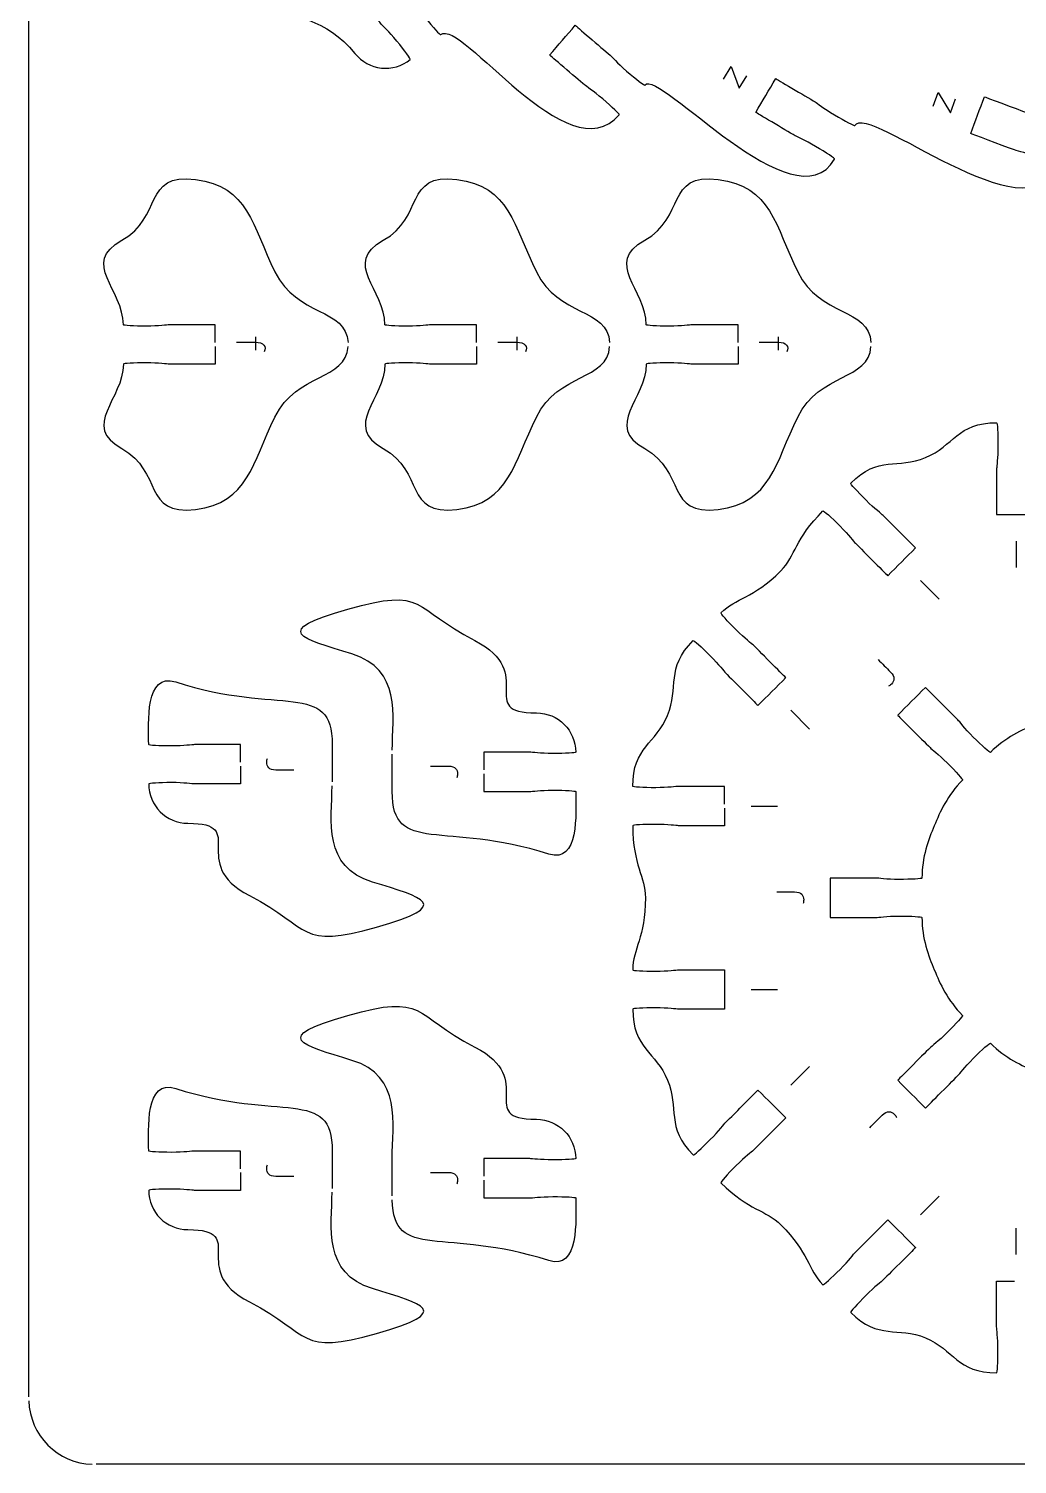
# Model space of a CAD drawing. Extents: x 0 to 300, y 0 to 300.
# Drawn here: x 0 to 75.4, y 0.1 to 109.7 of the extents above; entities that cross this region are included whole.
import ezdxf

# ---------------------------------------------------------------- set-up
doc = ezdxf.new("R2010")
doc.units = 0
doc.header["$MEASUREMENT"] = 0
doc.layers.add('DEFAULT', color=7, linetype='CONTINUOUS')

msp = doc.modelspace()

# ---------------------------------------------------------------- linework, layer by layer
at = {"layer": 'DEFAULT', "color": 1}
for points in [[(0, 5.25), (0, 294.95)], [(294.85, 0.1), (5.15, 0.1)]]:
    msp.add_lwpolyline(points, dxfattribs=at)
at = {"layer": 'DEFAULT', "color": 250}
for points in [[(53.01, 105.83), (53.58, 106.78), (54.21, 105.12), (54.78, 106.08)], [(69, 103.75), (69.39, 104.79), (70.31, 103.26), (70.7, 104.31)], [(17.29, 86.15), (17.29, 85.13)], [(37.23, 86.15), (37.23, 85.13)], [(57.18, 86.15), (57.18, 85.13)], [(75.34, 70.57), (75.34, 68.55)], [(68.04, 67.55), (69.46, 66.12)], [(58.13, 57.65), (59.56, 56.22)], [(55.11, 50.34), (57.13, 50.34)], [(55.11, 36.34), (57.13, 36.34)], [(58.13, 29.04), (59.56, 30.47)], [(68.04, 19.14), (69.46, 20.57)], [(75.34, 16.11), (75.34, 18.13)]]:
    msp.add_lwpolyline(points, dxfattribs=at)
at = {"layer": 'DEFAULT', "color": 1}
for points, knots in [([(14.08, 119.51), (13.69, 119.28), (13.3, 119.06), (12.91, 118.83), (12.91, 118.83), (11.6, 121.1), (11.16, 121.86), (11.08, 122.01), (10.86, 122.59), (10.37, 123.43), (9.89, 124.26), (9.46, 124.92), (9.41, 124.89), (5.53, 122.65), (7.57, 119.93), (9.39, 117.1), (14.87, 108.55), (20.45, 113.19), (24.89, 107.78), (25.93, 106.48), (27.81, 106.28), (29.11, 107.31), (29.15, 107.35), (28.69, 107.98), (28.08, 108.73), (27.46, 109.48), (27, 109.89), (26.89, 110.02), (26.33, 110.7), (24.67, 112.73), (24.67, 112.73), (25.44, 113.36), (26.21, 113.99), (26.99, 114.63), (26.99, 114.63), (28.65, 112.6), (29.21, 111.92), (29.32, 111.79), (29.62, 111.25), (30.24, 110.51), (30.85, 109.76), (31.38, 109.18), (31.43, 109.22), (33.01, 110.51), (41.14, 98.54), (45.05, 103.1), (45.09, 103.14), (44.52, 103.68), (43.79, 104.31), (43.05, 104.94), (42.53, 105.26), (42.4, 105.38), (41.73, 105.95), (39.74, 107.66), (39.74, 107.66), (40.39, 108.41), (41.04, 109.17), (41.69, 109.93), (41.69, 109.93), (43.68, 108.22), (44.35, 107.65), (44.48, 107.54), (44.88, 107.07), (45.61, 106.44), (46.35, 105.81), (46.97, 105.33), (47, 105.37), (48.1, 106.65), (58.43, 94.55), (61.48, 99.71), (61.51, 99.76), (60.86, 100.2), (60.03, 100.69), (59.19, 101.19), (58.62, 101.41), (58.47, 101.5), (57.72, 101.94), (55.46, 103.28), (55.46, 103.28), (55.97, 104.14), (56.48, 105), (56.99, 105.86), (56.99, 105.86), (59.25, 104.52), (60, 104.08), (60.15, 103.99), (60.62, 103.59), (61.46, 103.1), (62.29, 102.61), (62.98, 102.25), (63.01, 102.29), (64.05, 104.05), (76.29, 93.59), (78.41, 99.2), (78.42, 99.26), (77.71, 99.57), (76.81, 99.92), (75.9, 100.25), (75.3, 100.38), (75.13, 100.44), (74.31, 100.75), (71.86, 101.67), (71.86, 101.67), (72.21, 102.61), (72.56, 103.54), (72.91, 104.48), (72.91, 104.48), (75.37, 103.55), (76.19, 103.25), (76.35, 103.18), (76.89, 102.88), (77.79, 102.54), (78.7, 102.19), (79.44, 101.96), (79.46, 102.01), (79.99, 103.58), (92.71, 96.63), (93.82, 102.53), (93.82, 102.58), (93.06, 102.77), (92.12, 102.95), (91.17, 103.13), (90.55, 103.14), (90.38, 103.17), (89.52, 103.33), (86.94, 103.82), (86.94, 103.82), (87.12, 104.8), (87.31, 105.78), (87.49, 106.77), (87.49, 106.77), (90.08, 106.28), (90.93, 106.12), (91.11, 106.09), (91.69, 105.88), (92.64, 105.7), (93.59, 105.52), (94.36, 105.42), (94.37, 105.47), (94.89, 108.21), (108.68, 103.73), (108.74, 109.54), (108.74, 109.6), (107.96, 109.65), (107, 109.66), (106.03, 109.67), (105.42, 109.58), (105.24, 109.58), (104.37, 109.59), (101.74, 109.62), (101.74, 109.62), (101.75, 110.62), (101.77, 111.62), (101.78, 112.62), (101.78, 112.62), (104.4, 112.59), (105.28, 112.58), (105.45, 112.58), (106.06, 112.47), (107.03, 112.46), (107.99, 112.45), (108.78, 112.49), (108.78, 112.54), (108.81, 115.54), (120.2, 113.13), (119.22, 119.05), (119.21, 119.1), (118.43, 119.02), (117.48, 118.86), (116.52, 118.7), (115.94, 118.5), (115.77, 118.48), (114.91, 118.33), (112.32, 117.91), (112.32, 117.91), (112.15, 118.89), (111.99, 119.88), (111.83, 120.87), (111.83, 120.87), (114.42, 121.29), (115.28, 121.44), (115.45, 121.47), (116.07, 121.47), (117.02, 121.62), (117.97, 121.78), (118.73, 121.95), (118.73, 122.01), (118.25, 124.97), (128.31, 125.52), (126.32, 131.18), (126.3, 131.24), (125.55, 131.02), (124.64, 130.7), (123.72, 130.37), (123.18, 130.08), (123.02, 130.02), (122.19, 129.73), (119.72, 128.86), (119.72, 128.86), (119.39, 129.81), (119.05, 130.75), (118.72, 131.69), (118.72, 131.69), (121.2, 132.56), (122.03, 132.85), (122.19, 132.91), (122.8, 133.02), (123.71, 133.34), (124.62, 133.66), (125.35, 133.96), (125.33, 134.01), (124.33, 136.84), (128.98, 141.01), (127.51, 143.63), (127.48, 143.67), (126.78, 143.33), (125.94, 142.86), (125.09, 142.38), (124.61, 142), (124.46, 141.91), (123.7, 141.48), (121.41, 140.2), (121.41, 140.2), (120.92, 141.07), (120.43, 141.94), (119.94, 142.81), (119.94, 142.81), (122.23, 144.1), (122.99, 144.53), (123.14, 144.61), (123.72, 144.82), (124.56, 145.3), (125.41, 145.77), (126.07, 146.19), (126.04, 146.24), (124.57, 148.86), (123.56, 151.69), (122.74, 153.14), (122.72, 153.18), (122.02, 152.83), (121.18, 152.35), (120.34, 151.86), (119.87, 151.47), (119.71, 151.38), (118.95, 150.95), (116.68, 149.63), (116.68, 149.63), (116.18, 150.5), (115.68, 151.36), (115.18, 152.23), (115.18, 152.23), (117.46, 153.54), (118.21, 153.98), (118.36, 154.07), (118.94, 154.29), (119.78, 154.77), (120.61, 155.26), (121.27, 155.69), (121.24, 155.73), (119.74, 158.33), (113.72, 157.38), (112.9, 158.82), (112.87, 158.87), (112.17, 158.52), (111.33, 158.03), (110.5, 157.55), (110.02, 157.16), (109.87, 157.07), (109.11, 156.63), (106.84, 155.32), (106.84, 155.32), (106.34, 156.18), (105.84, 157.05), (105.34, 157.92), (105.34, 157.92), (107.61, 159.23), (108.37, 159.67), (108.52, 159.75), (109.1, 159.97), (109.93, 160.46), (110.77, 160.94), (111.43, 161.37), (111.4, 161.42), (109.9, 164.02), (103.86, 163.05), (103.05, 164.5), (103.02, 164.55), (102.32, 164.2), (101.48, 163.71), (100.65, 163.23), (100.17, 162.83), (100.02, 162.75), (99.26, 162.31), (96.99, 161), (96.99, 161), (96.49, 161.86), (95.99, 162.73), (95.49, 163.59), (95.49, 163.59), (97.76, 164.91), (98.52, 165.35), (98.67, 165.43), (99.25, 165.65), (100.08, 166.13), (100.92, 166.62), (101.57, 167.05), (101.55, 167.1), (100.12, 169.55), (94.05, 169.87), (90.63, 167.82), (87.2, 165.76), (89.76, 163.25), (88.47, 162.51), (87.02, 161.67), (87.67, 162.04), (86.01, 161.08)], [0, 0, 0, 0, 3.830209, 3.830209, 3.830209, 4.830209, 4.830209, 4.830209, 5.830209, 5.830209, 5.830209, 6.830209, 6.830209, 6.830209, 7.830209, 7.830209, 7.830209, 8.830209, 8.830209, 8.830209, 9.830209, 9.830209, 9.830209, 10.830209, 10.830209, 10.830209, 11.830209, 11.830209, 11.830209, 12.830209, 12.830209, 12.830209, 21.328267, 21.328267, 21.328267, 22.328267, 22.328267, 22.328267, 23.328267, 23.328267, 23.328267, 24.328267, 24.328267, 24.328267, 25.328267, 25.328267, 25.328267, 26.328267, 26.328267, 26.328267, 27.328267, 27.328267, 27.328267, 28.328267, 28.328267, 28.328267, 36.830861, 36.830861, 36.830861, 37.830861, 37.830861, 37.830861, 38.830861, 38.830861, 38.830861, 39.830861, 39.830861, 39.830861, 40.830861, 40.830861, 40.830861, 41.830861, 41.830861, 41.830861, 42.830861, 42.830861, 42.830861, 43.830861, 43.830861, 43.830861, 52.340738, 52.340738, 52.340738, 53.340738, 53.340738, 53.340738, 54.340738, 54.340738, 54.340738, 55.340738, 55.340738, 55.340738, 56.340738, 56.340738, 56.340738, 57.340738, 57.340738, 57.340738, 58.340738, 58.340738, 58.340738, 59.340738, 59.340738, 59.340738, 67.8473, 67.8473, 67.8473, 68.8473, 68.8473, 68.8473, 69.8473, 69.8473, 69.8473, 70.8473, 70.8473, 70.8473, 71.8473, 71.8473, 71.8473, 72.8473, 72.8473, 72.8473, 73.8473, 73.8473, 73.8473, 74.8473, 74.8473, 74.8473, 83.353445, 83.353445, 83.353445, 84.353445, 84.353445, 84.353445, 85.353445, 85.353445, 85.353445, 86.353445, 86.353445, 86.353445, 87.353445, 87.353445, 87.353445, 88.353445, 88.353445, 88.353445, 89.353445, 89.353445, 89.353445, 90.353445, 90.353445, 90.353445, 98.864032, 98.864032, 98.864032, 99.864032, 99.864032, 99.864032, 100.864032, 100.864032, 100.864032, 101.864032, 101.864032, 101.864032, 102.864032, 102.864032, 102.864032, 103.864032, 103.864032, 103.864032, 104.864032, 104.864032, 104.864032, 105.864032, 105.864032, 105.864032, 114.368396, 114.368396, 114.368396, 115.368396, 115.368396, 115.368396, 116.368396, 116.368396, 116.368396, 117.368396, 117.368396, 117.368396, 118.368396, 118.368396, 118.368396, 119.368396, 119.368396, 119.368396, 120.368396, 120.368396, 120.368396, 121.368396, 121.368396, 121.368396, 129.879171, 129.879171, 129.879171, 130.879171, 130.879171, 130.879171, 131.879171, 131.879171, 131.879171, 132.879171, 132.879171, 132.879171, 133.879171, 133.879171, 133.879171, 134.879171, 134.879171, 134.879171, 135.879171, 135.879171, 135.879171, 136.879171, 136.879171, 136.879171, 145.381936, 145.381936, 145.381936, 146.381936, 146.381936, 146.381936, 147.381936, 147.381936, 147.381936, 148.381936, 148.381936, 148.381936, 149.381936, 149.381936, 149.381936, 150.381936, 150.381936, 150.381936, 151.381936, 151.381936, 151.381936, 152.381936, 152.381936, 152.381936, 160.885888, 160.885888, 160.885888, 161.885888, 161.885888, 161.885888, 162.885888, 162.885888, 162.885888, 163.885888, 163.885888, 163.885888, 164.885888, 164.885888, 164.885888, 165.885888, 165.885888, 165.885888, 166.885888, 166.885888, 166.885888, 167.885888, 167.885888, 167.885888, 176.393496, 176.393496, 176.393496, 177.393496, 177.393496, 177.393496, 178.393496, 178.393496, 178.393496, 179.393496, 179.393496, 179.393496, 180.393496, 180.393496, 180.393496, 181.393496, 181.393496, 181.393496, 182.393496, 182.393496, 182.393496, 183.393496, 183.393496, 183.393496, 191.892443, 191.892443, 191.892443, 192.892443, 192.892443, 192.892443, 193.892443, 193.892443, 193.892443, 194.892443, 194.892443, 194.892443, 195.892443, 195.892443, 195.892443, 196.892443, 196.892443, 196.892443, 197.892443, 197.892443, 197.892443, 197.892443]), ([(14.22, 85.72), (14.22, 86.17), (14.22, 86.62), (14.22, 87.07), (13.06, 87.07), (11.89, 87.07), (10.72, 87.07), (10.55, 87.07), (9.94, 86.97), (8.97, 86.97), (8.01, 86.97), (7.22, 87.02), (7.22, 87.07), (7.22, 89.76), (3.95, 91.78), (7.1, 93.52), (10.26, 95.26), (8.68, 98.67), (12.72, 98.17), (16.75, 97.67), (17.07, 94.6), (18.78, 91.11), (20.47, 87.69), (24.23, 88.35), (24.36, 85.72)], [0, 0, 0, 0, 3.83, 3.83, 3.83, 13.75, 13.75, 13.75, 14.75, 14.75, 14.75, 15.75, 15.75, 15.75, 16.75, 16.75, 16.75, 17.75, 17.75, 17.75, 18.75, 18.75, 18.75, 19.75, 19.75, 19.75, 19.75]), ([(34.17, 85.72), (34.17, 86.17), (34.17, 86.62), (34.17, 87.07), (33, 87.07), (31.84, 87.07), (30.67, 87.07), (30.49, 87.07), (29.89, 86.97), (28.92, 86.97), (27.95, 86.97), (27.17, 87.02), (27.17, 87.07), (27.17, 89.76), (23.9, 91.78), (27.05, 93.52), (30.2, 95.26), (28.63, 98.67), (32.66, 98.17), (36.69, 97.67), (37.01, 94.6), (38.73, 91.11), (40.42, 87.69), (44.17, 88.35), (44.31, 85.72)], [0, 0, 0, 0, 3.83, 3.83, 3.83, 13.75, 13.75, 13.75, 14.75, 14.75, 14.75, 15.75, 15.75, 15.75, 16.75, 16.75, 16.75, 17.75, 17.75, 17.75, 18.75, 18.75, 18.75, 19.75, 19.75, 19.75, 19.75]), ([(54.11, 85.72), (54.11, 86.17), (54.11, 86.62), (54.11, 87.07), (52.94, 87.07), (51.78, 87.07), (50.61, 87.07), (50.43, 87.07), (49.83, 86.97), (48.86, 86.97), (47.89, 86.97), (47.11, 87.02), (47.11, 87.07), (47.11, 89.76), (43.84, 91.78), (46.99, 93.52), (50.15, 95.26), (48.57, 98.67), (52.6, 98.17), (56.64, 97.67), (56.95, 94.6), (58.67, 91.11), (60.36, 87.69), (64.12, 88.35), (64.25, 85.72)], [0, 0, 0, 0, 3.83, 3.83, 3.83, 13.75, 13.75, 13.75, 14.75, 14.75, 14.75, 15.75, 15.75, 15.75, 16.75, 16.75, 16.75, 17.75, 17.75, 17.75, 18.75, 18.75, 18.75, 19.75, 19.75, 19.75, 19.75]), ([(14.22, 85.42), (14.22, 84.97), (14.22, 84.52), (14.22, 84.07), (13.06, 84.07), (11.89, 84.07), (10.72, 84.07), (10.55, 84.07), (9.94, 84.17), (8.97, 84.17), (8.01, 84.17), (7.22, 84.13), (7.22, 84.07), (7.22, 81.38), (3.95, 79.37), (7.1, 77.62), (10.26, 75.88), (8.68, 72.48), (12.72, 72.98), (16.75, 73.48), (17.07, 76.55), (18.78, 80.03), (20.47, 83.46), (24.22, 82.8), (24.36, 85.42)], [0, 0, 0, 0, 3.82, 3.82, 3.82, 13.74, 13.74, 13.74, 14.74, 14.74, 14.74, 15.74, 15.74, 15.74, 16.74, 16.74, 16.74, 17.74, 17.74, 17.74, 18.74, 18.74, 18.74, 19.74, 19.74, 19.74, 19.74]), ([(34.17, 85.42), (34.17, 84.97), (34.17, 84.52), (34.17, 84.07), (33, 84.07), (31.84, 84.07), (30.67, 84.07), (30.49, 84.07), (29.89, 84.17), (28.92, 84.17), (27.95, 84.17), (27.17, 84.13), (27.17, 84.07), (27.17, 81.38), (23.9, 79.37), (27.05, 77.62), (30.2, 75.88), (28.63, 72.48), (32.66, 72.98), (36.69, 73.48), (37.01, 76.55), (38.73, 80.03), (40.42, 83.46), (44.17, 82.8), (44.31, 85.42)], [0, 0, 0, 0, 3.82, 3.82, 3.82, 13.74, 13.74, 13.74, 14.74, 14.74, 14.74, 15.74, 15.74, 15.74, 16.74, 16.74, 16.74, 17.74, 17.74, 17.74, 18.74, 18.74, 18.74, 19.74, 19.74, 19.74, 19.74]), ([(54.11, 85.42), (54.11, 84.97), (54.11, 84.52), (54.11, 84.07), (52.94, 84.07), (51.78, 84.07), (50.61, 84.07), (50.43, 84.07), (49.83, 84.17), (48.86, 84.17), (47.89, 84.17), (47.11, 84.13), (47.11, 84.07), (47.11, 81.38), (43.84, 79.37), (46.99, 77.62), (50.15, 75.88), (48.57, 72.48), (52.6, 72.98), (56.64, 73.48), (56.95, 76.55), (58.67, 80.03), (60.36, 83.46), (64.11, 82.8), (64.25, 85.42)], [0, 0, 0, 0, 3.82, 3.82, 3.82, 13.74, 13.74, 13.74, 14.74, 14.74, 14.74, 15.74, 15.74, 15.74, 16.74, 16.74, 16.74, 17.74, 17.74, 17.74, 18.74, 18.74, 18.74, 19.74, 19.74, 19.74, 19.74]), ([(53.08, 50.49), (53.08, 50.94), (53.08, 51.39), (53.08, 51.84), (51.91, 51.84), (50.74, 51.84), (49.58, 51.84), (49.4, 51.84), (48.79, 51.74), (47.83, 51.74), (46.86, 51.74), (46.08, 51.79), (46.08, 51.84), (46.08, 54.84), (47.85, 55.12), (48.74, 57.26), (49.63, 59.4), (48.57, 60.85), (50.69, 62.97), (50.72, 63.01), (51.31, 62.49), (51.99, 61.81), (52.68, 61.12), (53.04, 60.62), (53.16, 60.5), (53.78, 59.88), (55.63, 58.02), (55.63, 58.02), (56.34, 58.73), (57.05, 59.43), (57.76, 60.14), (57.76, 60.14), (55.9, 62), (55.28, 62.62), (55.16, 62.74), (54.66, 63.1), (53.97, 63.78), (53.29, 64.47), (52.77, 65.05), (52.81, 65.09), (53.95, 66.24), (55.23, 66.15), (57.38, 68.3), (58.52, 69.45), (58.44, 70.72), (60.59, 72.87), (60.63, 72.91), (61.21, 72.39), (61.9, 71.7), (62.58, 71.02), (62.94, 70.52), (63.06, 70.4), (63.68, 69.78), (65.54, 67.92), (65.54, 67.92), (66.24, 68.63), (66.95, 69.34), (67.66, 70.04), (67.66, 70.04), (65.8, 71.9), (65.18, 72.52), (65.06, 72.64), (64.56, 73), (63.88, 73.68), (63.19, 74.37), (62.67, 74.95), (62.71, 74.99), (64.83, 77.12), (66.28, 76.05), (68.42, 76.94), (70.56, 77.83), (70.84, 79.6), (73.84, 79.6), (73.89, 79.6), (73.94, 78.82), (73.94, 77.85), (73.94, 76.89), (73.84, 76.28), (73.84, 76.1), (73.84, 74.94), (73.84, 73.77), (73.84, 72.6), (74.84, 72.6), (75.84, 72.6), (76.84, 72.6), (76.84, 73.77), (76.84, 74.94), (76.84, 76.1), (76.84, 76.28), (76.74, 76.89), (76.74, 77.85), (76.74, 78.82), (76.78, 79.6), (76.84, 79.6), (78.46, 79.6), (79.3, 78.64), (82.34, 78.64), (83.96, 78.64), (84.8, 79.6), (87.84, 79.6), (87.89, 79.6), (87.94, 78.82), (87.94, 77.85), (87.94, 76.89), (87.84, 76.28), (87.84, 76.1), (87.84, 74.94), (87.84, 73.77), (87.84, 72.6), (88.29, 72.6), (88.74, 72.6), (89.19, 72.6)], [0, 0, 0, 0, 3.83, 3.83, 3.83, 13.75, 13.75, 13.75, 14.75, 14.75, 14.75, 15.75, 15.75, 15.75, 16.75, 16.75, 16.75, 17.75, 17.75, 17.75, 18.75, 18.75, 18.75, 19.75, 19.75, 19.75, 20.75, 20.75, 20.75, 29.256498, 29.256498, 29.256498, 30.256498, 30.256498, 30.256498, 31.256498, 31.256498, 31.256498, 32.256498, 32.256498, 32.256498, 33.256498, 33.256498, 33.256498, 34.256498, 34.256498, 34.256498, 35.256498, 35.256498, 35.256498, 36.256498, 36.256498, 36.256498, 37.256498, 37.256498, 37.256498, 45.755921, 45.755921, 45.755921, 46.755921, 46.755921, 46.755921, 47.755921, 47.755921, 47.755921, 48.755921, 48.755921, 48.755921, 49.755921, 49.755921, 49.755921, 50.755921, 50.755921, 50.755921, 51.755921, 51.755921, 51.755921, 52.755921, 52.755921, 52.755921, 62.675921, 62.675921, 62.675921, 71.175921, 71.175921, 71.175921, 81.095921, 81.095921, 81.095921, 82.095921, 82.095921, 82.095921, 83.095921, 83.095921, 83.095921, 84.095921, 84.095921, 84.095921, 85.095921, 85.095921, 85.095921, 86.095921, 86.095921, 86.095921, 87.095921, 87.095921, 87.095921, 97.015921, 97.015921, 97.015921, 100.845921, 100.845921, 100.845921, 100.845921]), ([(27.73, 54.6), (27.76, 57.21), (28.44, 60.79), (24.66, 61.95), (20.8, 63.13), (18.37, 63.68), (24.35, 65.38), (30.32, 67.07), (29.23, 65.46), (34.04, 62.97), (38.85, 60.47), (34.01, 57.45), (38.73, 57.45), (40.39, 57.45), (41.73, 56.11), (41.73, 54.45), (41.73, 54.39), (40.95, 54.35), (39.98, 54.35), (39.01, 54.35), (38.41, 54.45), (38.23, 54.45), (37.06, 54.45), (35.89, 54.45), (34.73, 54.45), (34.73, 54), (34.73, 53.55), (34.73, 53.1)], [0, 0, 0, 0, 1, 1, 1, 2, 2, 2, 3, 3, 3, 4, 4, 4, 5, 5, 5, 6, 6, 6, 7, 7, 7, 16.93, 16.93, 16.93, 20.75, 20.75, 20.75, 20.75]), ([(103.54, 41.84), (102.37, 41.84), (101.21, 41.84), (100.04, 41.84), (99.86, 41.84), (99.26, 41.94), (98.29, 41.94), (97.32, 41.94), (96.54, 41.9), (96.54, 41.84), (96.54, 40.24), (96.04, 38.9), (95.6, 37.85), (95.17, 36.8), (94.57, 35.49), (93.44, 34.36), (93.4, 34.32), (93.92, 33.74), (94.61, 33.05), (95.29, 32.37), (95.79, 32.01), (95.92, 31.89), (96.74, 31.06), (97.56, 30.24), (98.39, 29.41), (97.68, 28.7), (96.97, 28), (96.27, 27.29), (96.27, 27.29), (94.41, 29.14), (93.8, 29.77), (93.67, 29.89), (93.31, 30.39), (92.63, 31.07), (91.94, 31.76), (91.36, 32.28), (91.32, 32.24), (90.19, 31.11), (88.88, 30.51), (87.83, 30.08), (86.78, 29.64), (85.43, 29.14), (83.84, 29.14), (83.78, 29.14), (83.74, 28.36), (83.74, 27.39), (83.74, 26.42), (83.84, 25.81), (83.84, 25.64), (83.84, 24.47), (83.84, 23.31), (83.84, 22.14), (82.84, 22.14), (81.84, 22.14), (80.84, 22.14), (80.84, 23.31), (80.84, 24.47), (80.84, 25.64), (80.84, 25.81), (80.94, 26.42), (80.94, 27.39), (80.94, 28.36), (80.89, 29.14), (80.84, 29.14), (79.24, 29.14), (77.9, 29.64), (76.84, 30.08), (75.79, 30.51), (74.49, 31.11), (73.36, 32.24), (73.32, 32.28), (72.73, 31.76), (72.05, 31.07), (71.37, 30.39), (71.01, 29.89), (70.88, 29.77), (70.26, 29.14), (68.41, 27.29), (68.41, 27.29), (67.7, 28), (67, 28.7), (66.29, 29.41), (66.29, 29.41), (68.14, 31.27), (68.76, 31.89), (68.89, 32.01), (69.39, 32.37), (70.07, 33.05), (70.75, 33.74), (71.28, 34.32), (71.24, 34.36), (70.11, 35.49), (69.51, 36.8), (69.08, 37.85), (68.64, 38.9), (68.14, 40.24), (68.14, 41.84), (68.14, 41.9), (67.35, 41.94), (66.39, 41.94), (65.42, 41.94), (64.81, 41.84), (64.64, 41.84), (63.47, 41.84), (62.3, 41.84), (61.14, 41.84), (61.14, 42.84), (61.14, 43.84), (61.14, 44.84), (62.3, 44.84), (63.47, 44.84), (64.64, 44.84), (64.81, 44.84), (65.42, 44.74), (66.39, 44.74), (67.35, 44.74), (68.14, 44.79), (68.14, 44.84), (68.14, 46.44), (68.64, 47.79), (69.08, 48.84), (69.51, 49.88), (70.11, 51.19), (71.24, 52.32), (71.28, 52.36), (70.75, 52.95), (70.07, 53.63), (69.39, 54.31), (68.89, 54.67), (68.76, 54.8), (68.14, 55.42), (66.29, 57.27), (66.29, 57.27), (67, 57.98), (67.7, 58.69), (68.41, 59.39), (68.41, 59.39), (70.26, 57.54), (70.88, 56.92), (71.01, 56.8), (71.37, 56.29), (72.05, 55.61), (72.73, 54.93), (73.32, 54.4), (73.36, 54.44), (74.49, 55.57), (75.79, 56.17), (76.84, 56.6), (77.9, 57.04), (79.24, 57.54), (80.84, 57.54), (80.89, 57.54), (80.94, 58.32), (80.94, 59.29), (80.94, 60.26), (80.84, 60.87), (80.84, 61.04), (80.84, 62.21), (80.84, 63.37), (80.84, 64.54), (81.84, 64.54), (82.84, 64.54), (83.84, 64.54), (83.84, 63.37), (83.84, 62.21), (83.84, 61.04), (83.84, 60.87), (83.74, 60.26), (83.74, 59.29), (83.74, 58.32), (83.78, 57.54), (83.84, 57.54), (85.43, 57.54), (86.78, 57.04), (87.83, 56.6), (88.88, 56.17), (90.19, 55.57), (91.32, 54.44), (91.36, 54.4), (91.94, 54.93), (92.63, 55.61), (93.31, 56.29), (93.67, 56.8), (93.8, 56.92), (94.41, 57.54), (96.27, 59.39), (96.27, 59.39), (96.97, 58.69), (97.68, 57.98), (98.39, 57.27), (98.39, 57.27), (96.53, 55.42), (95.92, 54.8), (95.79, 54.67), (95.29, 54.31), (94.61, 53.63), (93.92, 52.95), (93.4, 52.36), (93.44, 52.32), (94.57, 51.19), (95.17, 49.88), (95.6, 48.84), (96.04, 47.79), (96.54, 46.44), (96.54, 44.84), (96.54, 44.79), (97.32, 44.74), (98.29, 44.74), (99.26, 44.74), (99.86, 44.84), (100.04, 44.84), (101.21, 44.84), (102.37, 44.84), (103.54, 44.84), (103.54, 43.84), (103.54, 42.84), (103.54, 41.84)], [8.5, 8.5, 8.5, 8.5, 18.42, 18.42, 18.42, 19.42, 19.42, 19.42, 20.42, 20.42, 20.42, 21.42, 21.42, 21.42, 22.42, 22.42, 22.42, 23.42, 23.42, 23.42, 24.42, 24.42, 24.42, 34.333637, 34.333637, 34.333637, 42.840135, 42.840135, 42.840135, 43.840135, 43.840135, 43.840135, 44.840135, 44.840135, 44.840135, 45.840135, 45.840135, 45.840135, 46.840135, 46.840135, 46.840135, 47.840135, 47.840135, 47.840135, 48.840135, 48.840135, 48.840135, 49.840135, 49.840135, 49.840135, 59.760135, 59.760135, 59.760135, 68.270135, 68.270135, 68.270135, 78.190135, 78.190135, 78.190135, 79.190135, 79.190135, 79.190135, 80.190135, 80.190135, 80.190135, 81.190135, 81.190135, 81.190135, 82.190135, 82.190135, 82.190135, 83.190135, 83.190135, 83.190135, 84.190135, 84.190135, 84.190135, 85.190135, 85.190135, 85.190135, 93.696632, 93.696632, 93.696632, 94.696632, 94.696632, 94.696632, 95.696632, 95.696632, 95.696632, 96.696632, 96.696632, 96.696632, 97.696632, 97.696632, 97.696632, 98.696632, 98.696632, 98.696632, 99.696632, 99.696632, 99.696632, 100.696632, 100.696632, 100.696632, 110.616632, 110.616632, 110.616632, 119.116632, 119.116632, 119.116632, 129.036632, 129.036632, 129.036632, 130.036632, 130.036632, 130.036632, 131.036632, 131.036632, 131.036632, 132.036632, 132.036632, 132.036632, 133.036632, 133.036632, 133.036632, 134.036632, 134.036632, 134.036632, 135.036632, 135.036632, 135.036632, 136.036632, 136.036632, 136.036632, 144.536056, 144.536056, 144.536056, 145.536056, 145.536056, 145.536056, 146.536056, 146.536056, 146.536056, 147.536056, 147.536056, 147.536056, 148.536056, 148.536056, 148.536056, 149.536056, 149.536056, 149.536056, 150.536056, 150.536056, 150.536056, 151.536056, 151.536056, 151.536056, 161.466056, 161.466056, 161.466056, 169.976056, 169.976056, 169.976056, 179.906056, 179.906056, 179.906056, 180.906056, 180.906056, 180.906056, 181.906056, 181.906056, 181.906056, 182.906056, 182.906056, 182.906056, 183.906056, 183.906056, 183.906056, 184.906056, 184.906056, 184.906056, 185.906056, 185.906056, 185.906056, 186.906056, 186.906056, 186.906056, 195.405479, 195.405479, 195.405479, 196.405479, 196.405479, 196.405479, 197.405479, 197.405479, 197.405479, 198.405479, 198.405479, 198.405479, 199.405479, 199.405479, 199.405479, 200.405479, 200.405479, 200.405479, 201.405479, 201.405479, 201.405479, 202.405479, 202.405479, 202.405479, 212.325479, 212.325479, 212.325479, 220.825479, 220.825479, 220.825479, 220.825479]), ([(16.15, 53.68), (16.15, 54.13), (16.15, 54.58), (16.15, 55.03), (14.98, 55.03), (13.82, 55.03), (12.65, 55.03), (12.47, 55.03), (11.87, 54.93), (10.9, 54.93), (9.93, 54.93), (9.15, 54.97), (9.15, 55.03), (9.15, 56.69), (8.85, 60.57), (11.21, 59.81), (19.18, 57.24), (23.15, 59.95), (23.15, 55.03), (23.15, 54.08), (23.15, 53.13), (23.15, 52.18)], [0, 0, 0, 0, 3.82, 3.82, 3.82, 13.74, 13.74, 13.74, 14.74, 14.74, 14.74, 15.74, 15.74, 15.74, 16.74, 16.74, 16.74, 17.74, 17.74, 17.74, 25.81, 25.81, 25.81, 25.81]), ([(34.73, 52.8), (34.73, 52.35), (34.73, 51.9), (34.73, 51.45), (35.89, 51.45), (37.06, 51.45), (38.23, 51.45), (38.41, 51.45), (39.01, 51.55), (39.98, 51.55), (40.95, 51.55), (41.73, 51.5), (41.73, 51.45), (41.73, 49.79), (42.02, 45.91), (39.67, 46.67), (31.7, 49.24), (27.73, 46.53), (27.73, 51.45), (27.73, 52.4), (27.73, 53.35), (27.73, 54.3)], [0, 0, 0, 0, 3.84, 3.84, 3.84, 13.77, 13.77, 13.77, 14.77, 14.77, 14.77, 15.77, 15.77, 15.77, 16.77, 16.77, 16.77, 17.77, 17.77, 17.77, 25.86, 25.86, 25.86, 25.86]), ([(16.15, 53.38), (16.15, 52.93), (16.15, 52.48), (16.15, 52.03), (14.98, 52.03), (13.82, 52.03), (12.65, 52.03), (12.47, 52.03), (11.87, 52.13), (10.9, 52.13), (9.93, 52.13), (9.15, 52.08), (9.15, 52.03), (9.15, 50.37), (10.49, 49.03), (12.15, 49.03), (16.87, 49.03), (12.03, 46.01), (16.84, 43.51), (21.64, 41.01), (20.55, 39.41), (26.53, 41.1), (32.51, 42.79), (30.08, 43.35), (26.22, 44.53), (22.43, 45.69), (23.12, 49.27), (23.14, 51.88)], [0, 0, 0, 0, 3.84, 3.84, 3.84, 13.76, 13.76, 13.76, 14.76, 14.76, 14.76, 15.76, 15.76, 15.76, 16.76, 16.76, 16.76, 17.76, 17.76, 17.76, 18.76, 18.76, 18.76, 19.76, 19.76, 19.76, 20.76, 20.76, 20.76, 20.76]), ([(53.08, 50.19), (53.08, 49.74), (53.08, 49.29), (53.08, 48.84), (51.91, 48.84), (50.74, 48.84), (49.58, 48.84), (49.4, 48.84), (48.79, 48.94), (47.83, 48.94), (46.86, 48.94), (46.08, 48.9), (46.08, 48.84), (46.08, 45.8), (47.04, 44.96), (47.04, 43.34), (47.04, 40.3), (46.08, 39.46), (46.08, 37.84), (46.08, 37.78), (46.86, 37.74), (47.83, 37.74), (48.79, 37.74), (49.4, 37.84), (49.58, 37.84), (50.74, 37.84), (51.91, 37.84), (53.08, 37.84), (53.08, 36.84), (53.08, 35.84), (53.08, 34.84), (51.91, 34.84), (50.74, 34.84), (49.58, 34.84), (49.4, 34.84), (48.79, 34.94), (47.83, 34.94), (46.86, 34.94), (46.08, 34.9), (46.08, 34.84), (46.08, 31.84), (47.85, 31.57), (48.74, 29.42), (49.63, 27.28), (48.57, 25.83), (50.69, 23.71), (50.72, 23.67), (51.31, 24.2), (51.99, 24.88), (52.68, 25.56), (53.04, 26.07), (53.16, 26.19), (53.99, 27.01), (54.81, 27.84), (55.63, 28.66), (56.34, 27.96), (57.05, 27.25), (57.76, 26.54), (57.76, 26.54), (55.9, 24.69), (55.28, 24.07), (55.16, 23.94), (54.66, 23.58), (53.97, 22.9), (53.29, 22.22), (52.77, 21.63), (52.81, 21.59), (54.96, 19.44), (56.23, 19.53), (57.38, 18.38), (59.53, 16.23), (59.44, 14.96), (60.59, 13.81), (60.63, 13.77), (61.21, 14.29), (61.9, 14.98), (62.58, 15.66), (62.94, 16.16), (63.06, 16.29), (63.68, 16.9), (65.54, 18.76), (65.54, 18.76), (66.24, 18.06), (66.95, 17.35), (67.66, 16.64), (67.66, 16.64), (65.8, 14.78), (65.18, 14.17), (65.06, 14.04), (64.56, 13.68), (63.88, 13), (63.19, 12.31), (62.67, 11.73), (62.71, 11.69), (64.83, 9.57), (66.28, 10.63), (68.42, 9.75), (70.56, 8.86), (70.84, 7.08), (73.84, 7.08), (73.89, 7.08), (73.94, 7.86), (73.94, 8.83), (73.94, 9.8), (73.84, 10.41), (73.84, 10.58), (73.84, 11.75), (73.84, 12.92), (73.84, 14.08), (74.29, 14.08), (74.74, 14.08), (75.19, 14.08)], [0, 0, 0, 0, 3.82, 3.82, 3.82, 13.74, 13.74, 13.74, 14.74, 14.74, 14.74, 15.74, 15.74, 15.74, 16.74, 16.74, 16.74, 17.74, 17.74, 17.74, 18.74, 18.74, 18.74, 19.74, 19.74, 19.74, 29.66, 29.66, 29.66, 38.17, 38.17, 38.17, 48.09, 48.09, 48.09, 49.09, 49.09, 49.09, 50.09, 50.09, 50.09, 51.09, 51.09, 51.09, 52.09, 52.09, 52.09, 53.09, 53.09, 53.09, 54.09, 54.09, 54.09, 64.003637, 64.003637, 64.003637, 72.510135, 72.510135, 72.510135, 73.510135, 73.510135, 73.510135, 74.510135, 74.510135, 74.510135, 75.510135, 75.510135, 75.510135, 76.510135, 76.510135, 76.510135, 77.510135, 77.510135, 77.510135, 78.510135, 78.510135, 78.510135, 79.510135, 79.510135, 79.510135, 80.510135, 80.510135, 80.510135, 89.016632, 89.016632, 89.016632, 90.016632, 90.016632, 90.016632, 91.016632, 91.016632, 91.016632, 92.016632, 92.016632, 92.016632, 93.016632, 93.016632, 93.016632, 94.016632, 94.016632, 94.016632, 95.016632, 95.016632, 95.016632, 96.016632, 96.016632, 96.016632, 105.936632, 105.936632, 105.936632, 109.766632, 109.766632, 109.766632, 109.766632]), ([(27.73, 20.58), (27.73, 21.53), (27.73, 22.48), (27.73, 23.43), (27.73, 26.05), (28.52, 29.75), (24.66, 30.93), (20.8, 32.11), (18.37, 32.67), (24.35, 34.36), (30.32, 36.05), (29.23, 34.45), (34.04, 31.95), (38.85, 29.45), (34.01, 26.43), (38.73, 26.43), (40.39, 26.43), (41.73, 25.09), (41.73, 23.43), (41.73, 23.38), (40.95, 23.34), (39.98, 23.34), (39.01, 23.34), (38.41, 23.43), (38.23, 23.43), (37.06, 23.43), (35.89, 23.43), (34.73, 23.43), (34.73, 22.98), (34.73, 22.53), (34.73, 22.08)], [0, 0, 0, 0, 8.08, 8.08, 8.08, 9.08, 9.08, 9.08, 10.08, 10.08, 10.08, 11.08, 11.08, 11.08, 12.08, 12.08, 12.08, 13.08, 13.08, 13.08, 14.08, 14.08, 14.08, 15.08, 15.08, 15.08, 25.01, 25.01, 25.01, 28.84, 28.84, 28.84, 28.84]), ([(16.15, 22.66), (16.15, 23.11), (16.15, 23.56), (16.15, 24.01), (14.98, 24.01), (13.82, 24.01), (12.65, 24.01), (12.47, 24.01), (11.87, 23.91), (10.9, 23.91), (9.93, 23.91), (9.15, 23.96), (9.15, 24.01), (9.15, 25.67), (8.85, 29.55), (11.21, 28.79), (19.18, 26.22), (23.15, 28.93), (23.15, 24.01), (23.15, 23.06), (23.15, 22.11), (23.15, 21.16)], [0, 0, 0, 0, 3.83, 3.83, 3.83, 13.75, 13.75, 13.75, 14.75, 14.75, 14.75, 15.75, 15.75, 15.75, 16.75, 16.75, 16.75, 17.75, 17.75, 17.75, 25.83, 25.83, 25.83, 25.83]), ([(16.15, 22.36), (16.15, 21.91), (16.15, 21.46), (16.15, 21.01), (14.98, 21.01), (13.82, 21.01), (12.65, 21.01), (12.47, 21.01), (11.87, 21.11), (10.9, 21.11), (9.93, 21.11), (9.15, 21.07), (9.15, 21.01), (9.15, 19.35), (10.49, 18.01), (12.15, 18.01), (16.87, 18.01), (12.03, 14.99), (16.84, 12.49), (21.64, 10), (20.55, 8.39), (26.53, 10.08), (32.51, 11.78), (30.08, 12.33), (26.22, 13.51), (22.43, 14.67), (23.12, 18.25), (23.14, 20.86)], [0, 0, 0, 0, 3.83, 3.83, 3.83, 13.75, 13.75, 13.75, 14.75, 14.75, 14.75, 15.75, 15.75, 15.75, 16.75, 16.75, 16.75, 17.75, 17.75, 17.75, 18.75, 18.75, 18.75, 19.75, 19.75, 19.75, 20.75, 20.75, 20.75, 20.75]), ([(34.73, 21.78), (34.73, 21.33), (34.73, 20.88), (34.73, 20.43), (35.89, 20.43), (37.06, 20.43), (38.23, 20.43), (38.41, 20.43), (39.01, 20.53), (39.98, 20.53), (40.95, 20.53), (41.73, 20.49), (41.73, 20.43), (41.73, 18.77), (42.02, 14.89), (39.67, 15.65), (31.78, 18.2), (27.81, 15.57), (27.73, 20.28)], [0, 0, 0, 0, 3.83, 3.83, 3.83, 13.76, 13.76, 13.76, 14.76, 14.76, 14.76, 15.76, 15.76, 15.76, 16.76, 16.76, 16.76, 17.76, 17.76, 17.76, 17.76])]:
    msp.add_open_spline(points, degree=3, knots=knots, dxfattribs=at)
at = {"layer": 'DEFAULT', "color": 250}
for points, knots in [([(15.84, 85.74), (16.32, 85.74), (16.8, 85.74), (17.29, 85.74), (17.91, 85.74), (18.16, 85.42), (17.96, 85)], [0, 0, 0, 0, 4.113, 4.113, 4.113, 5.113, 5.113, 5.113, 5.113]), ([(35.78, 85.74), (36.26, 85.74), (36.75, 85.74), (37.23, 85.74), (37.86, 85.74), (38.1, 85.42), (37.9, 85)], [0, 0, 0, 0, 4.113, 4.113, 4.113, 5.113, 5.113, 5.113, 5.113]), ([(55.72, 85.74), (56.21, 85.74), (56.69, 85.74), (57.18, 85.74), (57.8, 85.74), (58.05, 85.42), (57.84, 85)], [0, 0, 0, 0, 4.113, 4.113, 4.113, 5.113, 5.113, 5.113, 5.113]), ([(64.79, 61.52), (65.11, 61.21), (65.42, 60.89), (65.74, 60.57), (66.12, 60.19), (66.05, 59.89), (65.81, 59.64), (65.74, 59.57), (65.64, 59.5), (65.58, 59.48)], [0, 0, 0, 0, 3.832519, 3.832519, 3.832519, 4.832519, 4.832519, 4.832519, 5.832519, 5.832519, 5.832519, 5.832519]), ([(20.22, 53.08), (19.77, 53.08), (19.31, 53.08), (18.86, 53.08), (18.33, 53.08), (18.16, 53.35), (18.16, 53.7), (18.16, 53.79), (18.18, 53.91), (18.21, 53.98)], [0, 0, 0, 0, 3.833, 3.833, 3.833, 4.833, 4.833, 4.833, 5.833, 5.833, 5.833, 5.833]), ([(30.66, 53.39), (31.11, 53.39), (31.56, 53.39), (32.01, 53.39), (32.55, 53.39), (32.71, 53.13), (32.71, 52.78), (32.71, 52.69), (32.69, 52.57), (32.66, 52.5)], [0, 0, 0, 0, 3.833, 3.833, 3.833, 4.833, 4.833, 4.833, 5.833, 5.833, 5.833, 5.833]), ([(57.07, 43.79), (57.52, 43.79), (57.97, 43.79), (58.42, 43.79), (58.96, 43.79), (59.12, 43.52), (59.12, 43.18), (59.12, 43.08), (59.1, 42.96), (59.08, 42.9)], [0, 0, 0, 0, 3.833, 3.833, 3.833, 4.833, 4.833, 4.833, 5.833, 5.833, 5.833, 5.833]), ([(64.16, 25.79), (64.48, 26.11), (64.79, 26.43), (65.11, 26.75), (65.49, 27.12), (65.8, 27.05), (66.04, 26.81), (66.11, 26.74), (66.18, 26.64), (66.2, 26.58)], [0, 0, 0, 0, 3.832519, 3.832519, 3.832519, 4.832519, 4.832519, 4.832519, 5.832519, 5.832519, 5.832519, 5.832519]), ([(20.22, 22.07), (19.77, 22.07), (19.31, 22.07), (18.86, 22.07), (18.33, 22.07), (18.16, 22.33), (18.16, 22.68), (18.16, 22.77), (18.18, 22.89), (18.21, 22.96)], [0, 0, 0, 0, 3.833, 3.833, 3.833, 4.833, 4.833, 4.833, 5.833, 5.833, 5.833, 5.833]), ([(30.66, 22.38), (31.11, 22.38), (31.56, 22.38), (32.01, 22.38), (32.55, 22.38), (32.71, 22.11), (32.71, 21.76), (32.71, 21.67), (32.69, 21.55), (32.66, 21.48)], [0, 0, 0, 0, 3.833, 3.833, 3.833, 4.833, 4.833, 4.833, 5.833, 5.833, 5.833, 5.833])]:
    msp.add_open_spline(points, degree=3, knots=knots, dxfattribs=at)
at = {"layer": 'DEFAULT', "color": 1}
msp.add_open_spline([(0, 4.95), (0.08, 2.32), (2.22, 0.18), (4.85, 0.1)], degree=3, dxfattribs=at)

doc.saveas('drawing.dxf')
